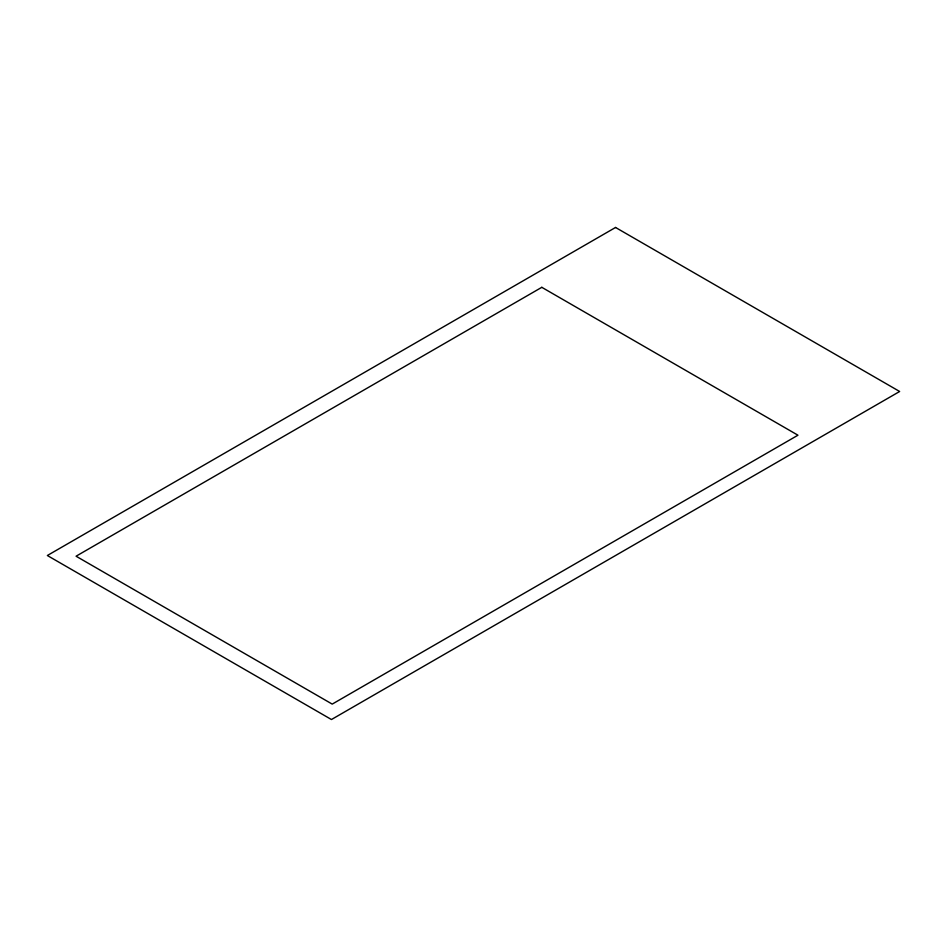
<?xml version="1.0" encoding="UTF-8"?>
<svg xmlns="http://www.w3.org/2000/svg" width="947" height="947" viewBox="0 0 947 947"><rect width="100%" height="100%" fill="white"/><g stroke="black" fill="none" stroke-linecap="round" stroke-linejoin="round"><path stroke-width="1.42" d="M615.55 227.469L47.35 555.51L331.45 719.531L899.65 391.49L615.55 227.469M541.802 287.32L76.068 556.209L332.219 704.106L797.954 435.206L541.802 287.32"/></g></svg>
